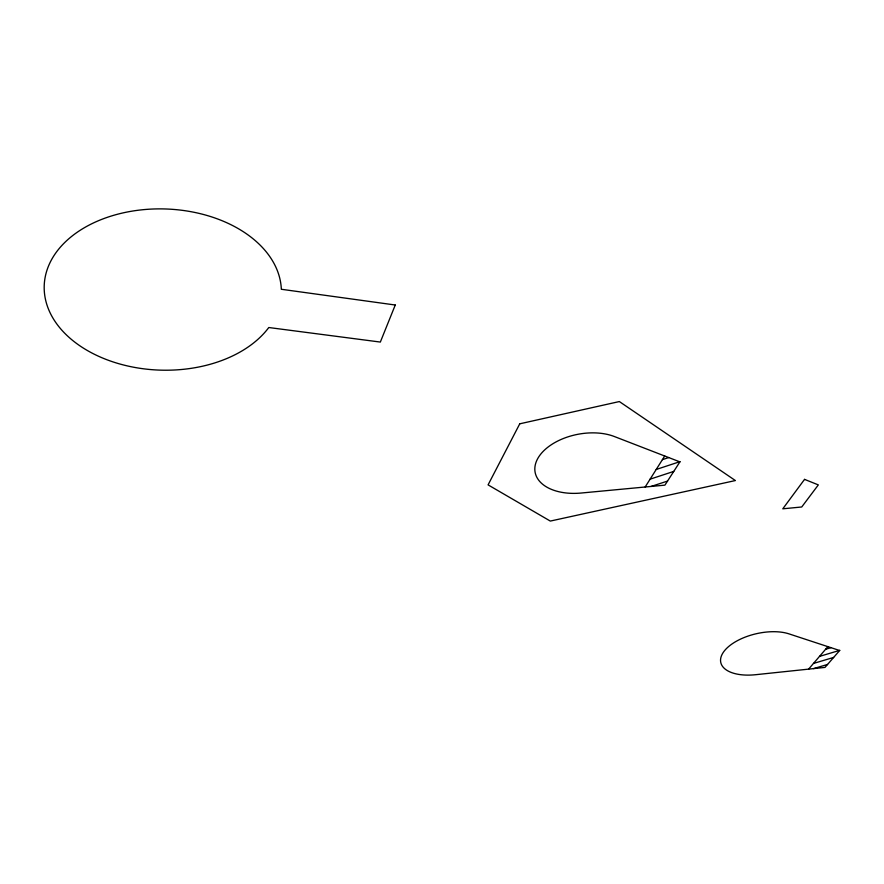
<?xml version="1.0" encoding="UTF-8"?>
<svg xmlns="http://www.w3.org/2000/svg" width="884" height="884" viewBox="0 0 884 884"><rect width="100%" height="100%" fill="white"/><g stroke="black" fill="none" stroke-linecap="round" stroke-linejoin="round"><path stroke-width="1.33" d="M645.165 486.996L664.713 456M808.606 669.133L827.855 646.646M662.425 459.636L668.724 457.558M656.215 469.47L680.061 461.625L664.923 485.139L581.075 493.04A49.062 29.327 -10.9 0 1 538.102 457.923A49.062 29.327 -10.9 0 1 614.314 436.508L679.895 461.879M650.094 479.172L673.763 471.415M651.121 486.443L667.542 481.073M825.612 649.265L830.971 647.663M819.512 656.392L839.8 650.337L824.982 667.409L755.566 674.713A41.051 20.188 -12.9 0 1 724.582 650.635A41.051 20.188 -12.9 0 1 788.937 633.85L839.645 650.514M813.479 663.442L833.634 657.431M813.545 668.613L827.546 664.448M395.258 305.013L380.341 342.064L268.769 327.522L268.316 328.152A118.633 80.621 1.8 0 1 75.505 342.672A118.633 80.621 1.8 0 1 117.627 214.215A118.633 80.621 1.8 0 1 281.3 288.538L281.311 289.267L395.258 305.013M519.759 423.812L488.078 484.874L550.312 521.074L735.389 480.553L619.352 401.557L519.759 423.812M804.551 479.371L782.793 508.808L801.733 506.985L818.33 484.896L804.551 479.371"/></g></svg>
